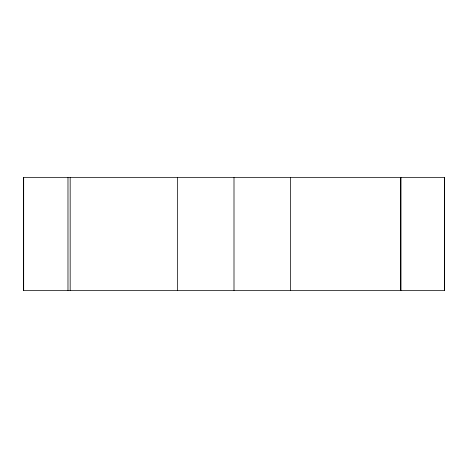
<?xml version="1.0" encoding="UTF-8"?>
<svg xmlns="http://www.w3.org/2000/svg" width="468" height="468" viewBox="0 0 468 468"><rect width="100%" height="100%" fill="white"/><g stroke="black" fill="none" stroke-linecap="round" stroke-linejoin="round"><path stroke-width="0.7" d="M444.524 177.588L444.524 290.412M400.988 177.588L400.988 290.412M400.514 177.588L400.514 290.412M290.412 177.588L290.412 290.412M234 177.588L234 290.412M177.588 177.588L177.588 290.412M70.171 177.588L70.171 290.412M67.977 177.588L67.977 290.412M23.681 177.588L23.681 290.412M444.6 177.588L23.4 177.588L23.4 290.412L444.6 290.412L444.6 177.588"/></g></svg>
